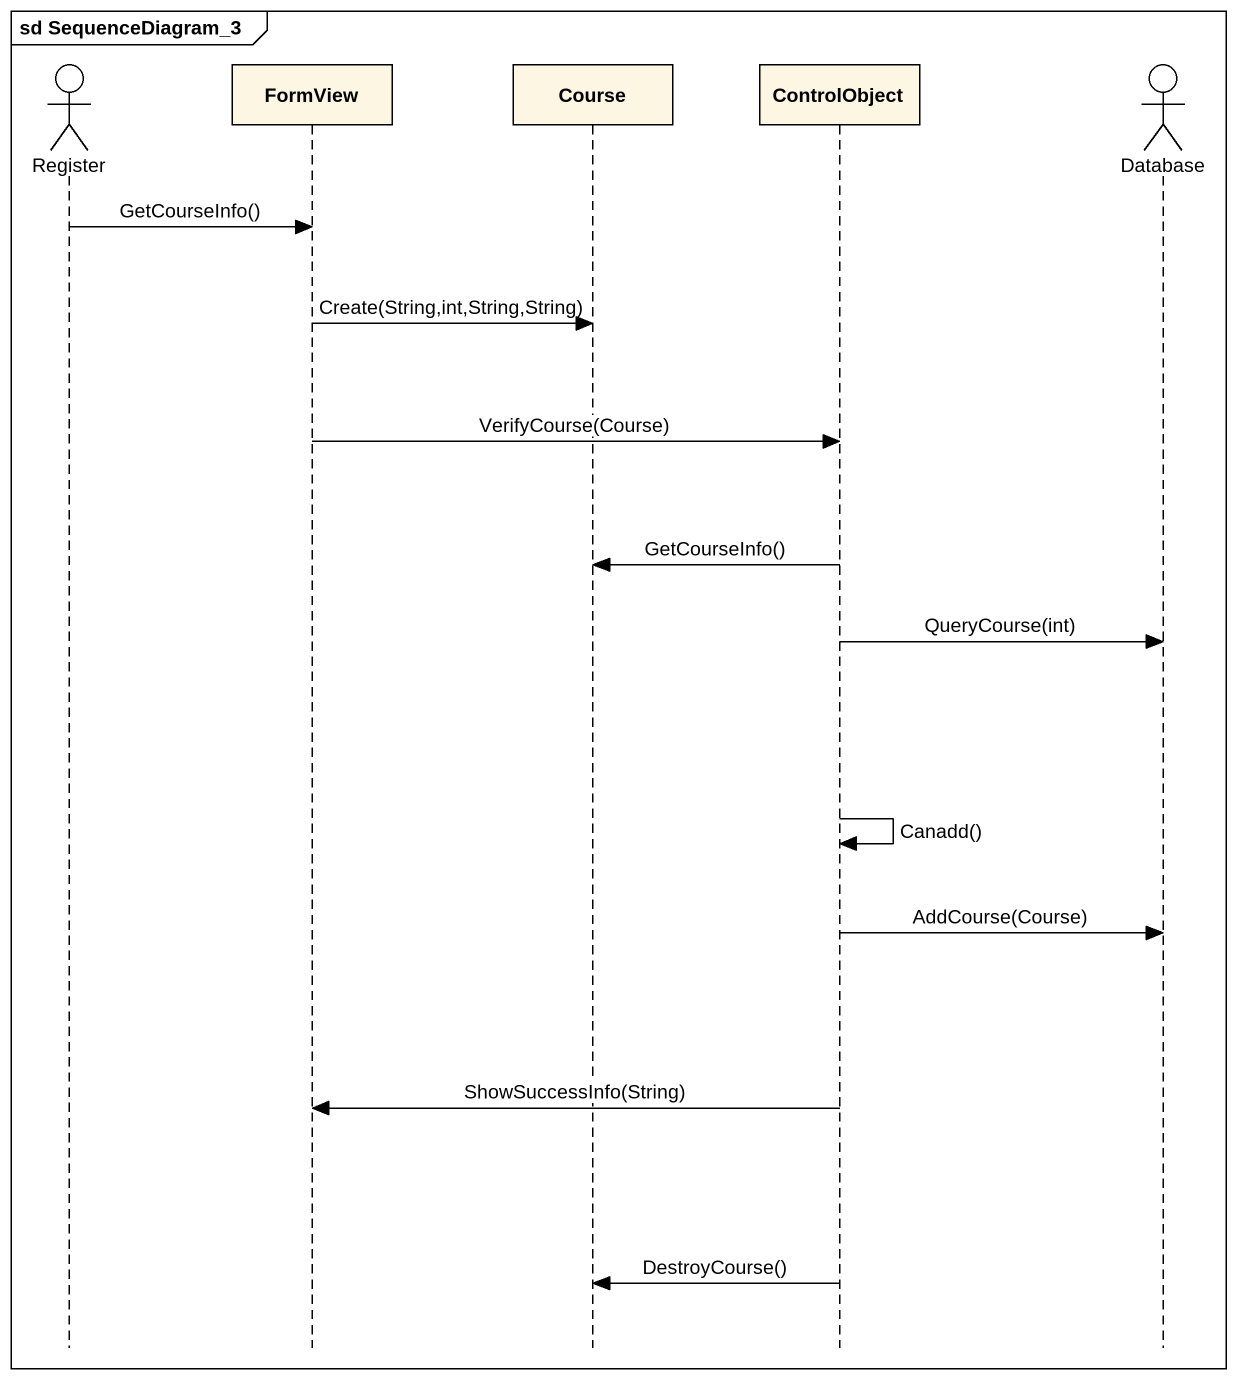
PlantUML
@startuml
mainframe sd SequenceDiagram_3
hide footbox
actor Register
participant FormView
participant Course
participant ControlObject
actor "Database" as Database_

Register -> FormView : GetCourseInfo()
FormView -> Course : Create(String,int,String,String)
FormView -> ControlObject : VerifyCourse(Course)
ControlObject -> Course : GetCourseInfo()
ControlObject -> Database_ : QueryCourse(int)
ControlObject -> ControlObject : Canadd()
ControlObject -> Database_ : AddCourse(Course)
ControlObject -> FormView : ShowSuccessInfo(String)
ControlObject -> Course : DestroyCourse()
@enduml
